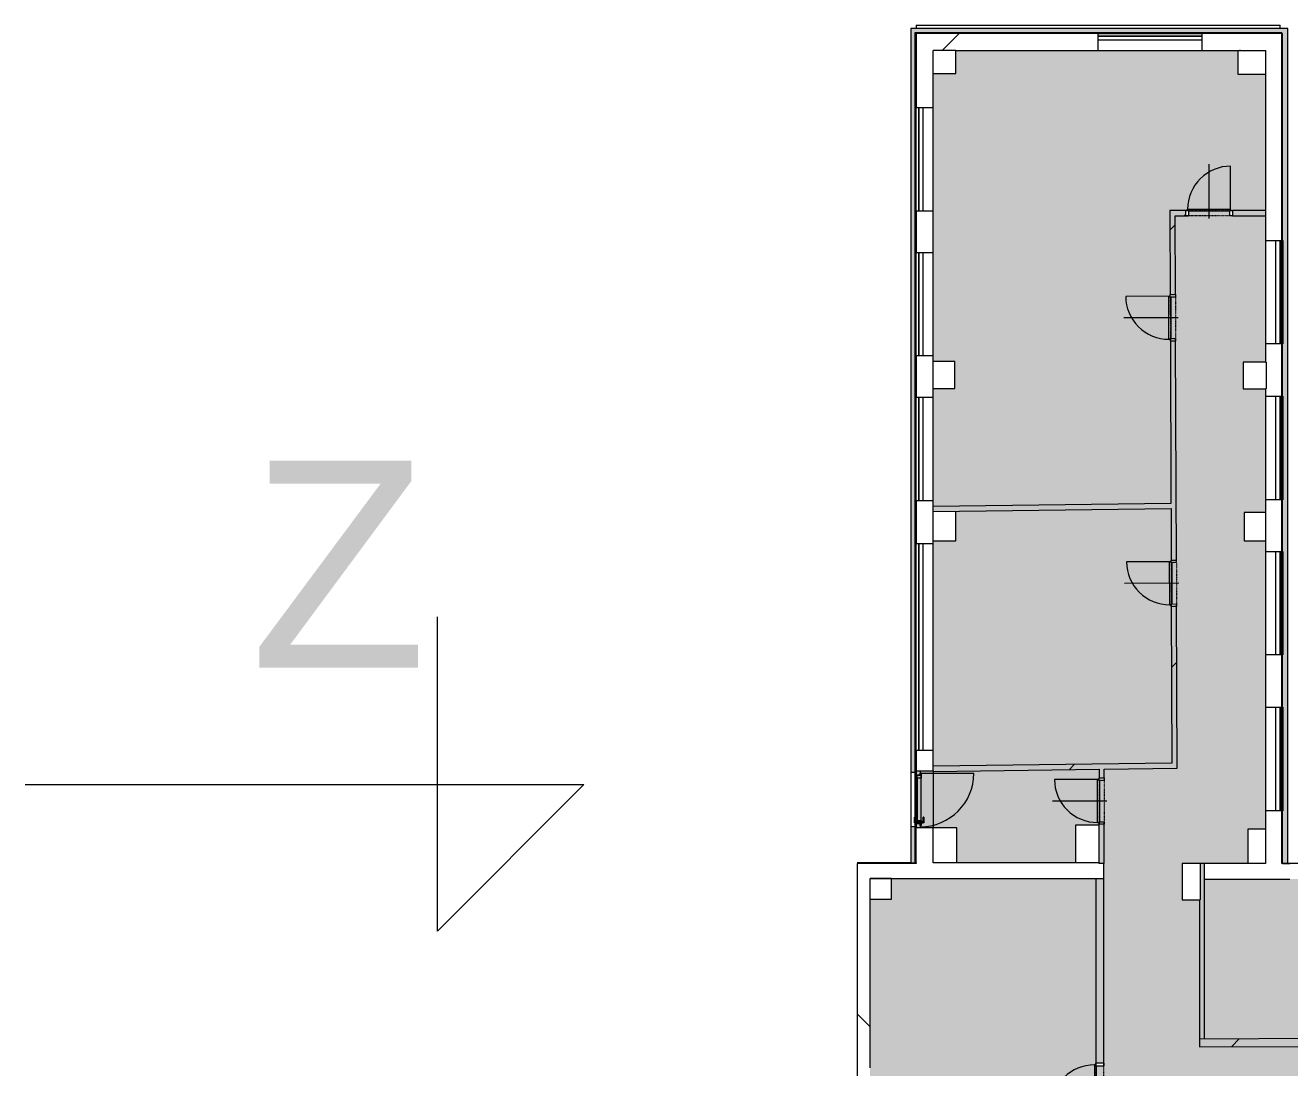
# Model space of a CAD drawing. Header units: millimetres. Extents: x -17526 to 472153, y -45352 to 20466.
# Drawn here: x -17526 to 6900, y -20089 to 58 of the extents above; entities that cross this region are included whole.
import ezdxf

# ---------------------------------------------------------------- set-up
doc = ezdxf.new("R2010")
doc.units = ezdxf.units.MM
doc.linetypes.add('Čerchovaná se dvěma tečkami', pattern=[2.59, 1, -0.53, 0, -0.53, 0, -0.53])
for name, color, linetype, lineweight in [('A-DETL-GENF', 92, 'Continuous', 9), ('A-DETL-THIN', 151, 'Continuous', 9), ('A-DOOR', 31, 'Continuous', 9), ('A-DOOR-FRAM', 31, 'Continuous', 9), ('A-FLOR', 192, 'Continuous', 9), ('A-GENM', 13, 'Continuous', 9), ('A-GLAZ', 151, 'Continuous', 9), ('A-GLAZ-SILL', 1, 'Continuous', 9), ('A-WALL', 113, 'Continuous', 9), ('A-WALL-PATT', 111, 'Continuous', 9), ('G-ANNO-TEXT', 231, 'Continuous', 9)]:
    doc.layers.add(name, color=color, linetype=linetype, lineweight=lineweight)
doc.styles.add('Arial_1', font='arial.ttf', dxfattribs={"height": 4000})
pattern_1 = [(45, (0, 0), (-4242.6, 4242.6), [])]
pattern_2 = [(45, (0, 0), (-7184, 7184), []), (45, (2874, -3e-12), (-7184, 7184), []), (45, (8621, -7e-12), (-4310.5, 10058), [4064, -2032, 67, -1965])]

# ---------------------------------------------------------------- blocks, each defined once
blk = doc.blocks.new('DVERE_1k_oblozka - DD03_01_800x1970_koupelna-1549491-Mapka _ závislý 3')
at = {"layer": 'A-DOOR'}
for p, q in [((-450, 53), (-400, 53)), ((-450, -47), (-450, 53)), ((-400, 53), (-400, -47)), ((0, 103), (0, -947)), ((400, 53), (450, 53)), ((400, -47), (400, 53)), ((450, 53), (450, -47)), ((-400, -47), (-450, -47)), ((-415, -47), (-415, -907)), ((-415, -62), (-400, -62)), ((-415, -77), (-415, -62)), ((415, -77), (-415, -77)), ((-400, -37), (400, -37)), ((305, -77), (-305, -77)), ((450, -47), (400, -47)), ((400, -62), (415, -62)), ((415, -77), (415, -47)), ((415, -62), (415, -77))]:
    blk.add_line(p, q, dxfattribs=at)
at = {"layer": 'A-DOOR', "linetype": 'Čerchovaná se dvěma tečkami'}
for p, q in [((-400, 53), (400, 53)), ((-400, -47), (400, -47))]:
    blk.add_line(p, q, dxfattribs=at)
at = {"layer": 'A-DOOR'}
blk.add_arc((-415, -77), 830, 270, 0, dxfattribs=at)
at = {"layer": 'A-DOOR-FRAM'}
for p, q in [((-450, 53), (-400, 53)), ((-400, 53), (-400, -47)), ((400, -47), (400, 53)), ((450, 53), (400, 53)), ((-400, -47), (-450, -47)), ((400, -47), (450, -47))]:
    blk.add_line(p, q, dxfattribs=at)
blk = doc.blocks.new('OKNO_4k_ - OKNO_4k_4000x1460-1966617-Mapka _ závislý 3')
at = {"layer": 'A-GLAZ'}
for p, q in [((-2000, 166), (2000, 166)), ((-2000, 115), (-2000, 166)), ((2000, 115), (-2000, 115)), ((-2000, 115), (2000, 115)), ((-2000, 35), (-2000, 115)), ((2000, 35), (-2000, 35)), ((2000, 166), (2000, 115)), ((2000, 115), (2000, 35))]:
    blk.add_line(p, q, dxfattribs=at)
blk = doc.blocks.new('OKNO_dvere vchod_1k_nadsvetlik - vstupni dvere 1100_2435-971794-Mapka _ závislý 3')
at = {"layer": 'A-GLAZ'}
for p, q in [((-995, -85), (-995, 950)), ((-1040, -85), (-960, -85)), ((-1040, -165), (-1040, -85)), ((-1040, -164), (-1035, -164)), ((-1040, -166), (-1040, -164)), ((-960, -165), (-1040, -165)), ((-1035, -166), (-1040, -166)), ((-1035, -164), (-1035, -166)), ((-995, -65), (-900, -65)), ((-995, -85), (-995, -65)), ((-995, -65), (-995, -85)), ((-900, -65), (-995, -65)), ((-960, -85), (-995, -85)), ((-960, -145), (-960, -85)), ((-960, -85), (-960, -165)), ((-900, -145), (-960, -145)), ((-960, -165), (-20, -165)), ((-900, -65), (-900, -145)), ((-80, -65), (-900, -65)), ((-900, -145), (-80, -145)), ((-147, -15), (-37, -15)), ((-37, -15), (-147, -15)), ((-147, -15), (-147, -28)), ((-147, -28), (-147, -15)), ((-147, -28), (-37, -28)), ((-37, -28), (-147, -28)), ((-147, -182), (-37, -182)), ((-37, -182), (-147, -182)), ((-147, -195), (-147, -182)), ((-147, -182), (-147, -195)), ((-147, -195), (-37, -195)), ((-37, -195), (-147, -195)), ((-80, -65), (15, -65)), ((-80, -145), (-80, -65)), ((15, -65), (-80, -65)), ((-20, -145), (-80, -145)), ((-70, -55), (-70, -155)), ((-24, -55), (-70, -55)), ((-24, -55), (-70, -55)), ((-24, -55), (-70, -55)), ((-24, -55), (-70, -55)), ((-70, -155), (-24, -155)), ((-70, -155), (-24, -155)), ((-70, -155), (-24, -155)), ((-70, -155), (-24, -155)), ((-57, -28), (-57, -182)), ((-37, -28), (-57, -28)), ((-37, -28), (-57, -28)), ((-57, -182), (-37, -182)), ((-57, -182), (-37, -182)), ((-51, -55), (-43, -55)), ((-51, -55), (-43, -55)), ((-43, -155), (-51, -155)), ((-43, -155), (-51, -155)), ((-37, -15), (-37, -28)), ((-37, -15), (-37, -28)), ((-37, -182), (-37, -28)), ((-37, -182), (-37, -195)), ((-37, -182), (-37, -195)), ((-24, -155), (-24, -55)), ((-24, -84), (-24, -55)), ((15, -85), (-20, -85)), ((-20, -85), (-20, -145)), ((-20, -85), (60, -85)), ((-20, -165), (-20, -85)), ((60, -165), (-20, -165)), ((15, -65), (15, -85)), ((15, -65), (15, -85)), ((55, -164), (60, -164)), ((55, -166), (55, -164)), ((60, -166), (55, -166)), ((60, -85), (60, -165)), ((60, -164), (60, -166))]:
    blk.add_line(p, q, dxfattribs=at)
blk.add_arc((-995, -85), 1035, 360, 90, dxfattribs=at)
at = {"layer": 'A-GLAZ-SILL'}
blk.add_line((-1040, 165), (60, 165), dxfattribs=at)
blk = doc.blocks.new('DVERE_1k_oblozka - DD03_01_800x1970_koupelna-1549493-Mapka _ závislý 3')
at = {"layer": 'A-DOOR'}
for p, q in [((-415, 72), (-415, 932)), ((0, -128), (0, 972)), ((-400, 72), (-450, 72)), ((-450, 72), (-450, -78)), ((415, 102), (-415, 102)), ((-415, 102), (-415, 87)), ((-415, 87), (-400, 87)), ((-400, -78), (-400, 72)), ((-400, 62), (400, 62)), ((305, 102), (-305, 102)), ((400, 87), (415, 87)), ((450, 72), (400, 72)), ((400, 72), (400, -78)), ((415, 87), (415, 102)), ((415, 102), (415, 72)), ((450, -78), (450, 72)), ((-450, -78), (-400, -78)), ((400, -78), (450, -78))]:
    blk.add_line(p, q, dxfattribs=at)
at = {"layer": 'A-DOOR', "linetype": 'Čerchovaná se dvěma tečkami'}
for p, q in [((-400, 72), (400, 72)), ((-400, -78), (400, -78))]:
    blk.add_line(p, q, dxfattribs=at)
at = {"layer": 'A-DOOR'}
blk.add_arc((-415, 102), 830, 360, 90, dxfattribs=at)
at = {"layer": 'A-DOOR-FRAM'}
for p, q in [((-400, 72), (-450, 72)), ((-400, -78), (-400, 72)), ((400, 72), (400, -78)), ((400, 72), (450, 72)), ((-450, -78), (-400, -78)), ((450, -78), (400, -78))]:
    blk.add_line(p, q, dxfattribs=at)
blk = doc.blocks.new('DVERE_1k_oblozka - DD03_01_800x1970_koupelna-1549492-Mapka _ závislý 3')
at = {"layer": 'A-DOOR'}
for p, q in [((-450, 53), (-400, 53)), ((-450, -47), (-450, 53)), ((-400, 53), (-400, -47)), ((0, 103), (0, -947)), ((400, 53), (450, 53)), ((400, -47), (400, 53)), ((450, 53), (450, -47)), ((-400, -47), (-450, -47)), ((-415, -47), (-415, -907)), ((-415, -62), (-400, -62)), ((-415, -77), (-415, -62)), ((415, -77), (-415, -77)), ((-400, -37), (400, -37)), ((305, -77), (-305, -77)), ((450, -47), (400, -47)), ((400, -62), (415, -62)), ((415, -77), (415, -47)), ((415, -62), (415, -77))]:
    blk.add_line(p, q, dxfattribs=at)
at = {"layer": 'A-DOOR', "linetype": 'Čerchovaná se dvěma tečkami'}
for p, q in [((-400, 53), (400, 53)), ((-400, -47), (400, -47))]:
    blk.add_line(p, q, dxfattribs=at)
at = {"layer": 'A-DOOR'}
blk.add_arc((-415, -77), 830, 270, 0, dxfattribs=at)
at = {"layer": 'A-DOOR-FRAM'}
for p, q in [((-450, 53), (-400, 53)), ((-400, 53), (-400, -47)), ((400, -47), (400, 53)), ((450, 53), (400, 53)), ((-400, -47), (-450, -47)), ((400, -47), (450, -47))]:
    blk.add_line(p, q, dxfattribs=at)
blk = doc.blocks.new('OKNO_2k_ - OKNO_2k_2000x1450-1963727-Mapka _ závislý 3')
at = {"layer": 'A-GLAZ'}
for p, q in [((-1000, 166), (1000, 166)), ((-1000, 115), (-1000, 166)), ((1000, 115), (-1000, 115)), ((-1000, 115), (1000, 115)), ((-1000, 35), (-1000, 115)), ((1000, 35), (-1000, 35)), ((1000, 166), (1000, 115)), ((1000, 115), (1000, 35))]:
    blk.add_line(p, q, dxfattribs=at)
blk = doc.blocks.new('parapet s nosem_vnitní - parapet s nosem_vnitní-568559-Mapka _ závislý 3')
at = {"layer": 'A-GENM'}
for p, q in [((-1000, -190), (-1000, 0)), ((1000, 0), (1000, -190)), ((-1000, -190), (-1000, -200)), ((-1000, -200), (1000, -200)), ((-1000, -200), (1000, -200)), ((1000, -200), (1000, -190))]:
    blk.add_line(p, q, dxfattribs=at)
blk = doc.blocks.new('parapet s nosem_vnitní - parapet s nosem_vnitní-1280328-Mapka _ závislý 3')
at = {"layer": 'A-GENM'}
for p, q in [((-2000, -190), (-2000, 0)), ((2000, 0), (2000, -190)), ((-2000, -190), (-2000, -200)), ((-2000, -200), (2000, -200)), ((-2000, -200), (2000, -200)), ((2000, -200), (2000, -190))]:
    blk.add_line(p, q, dxfattribs=at)
blk = doc.blocks.new('OKNO_2k_ - OKNO_2k_2000x1440-1963729-Mapka _ závislý 3')
at = {"layer": 'A-GLAZ'}
for p, q in [((-1000, -35), (1000, -35)), ((-1000, -115), (-1000, -35)), ((-1000, -115), (1000, -115)), ((-1000, -166), (-1000, -115)), ((1000, -115), (-1000, -115)), ((1000, -166), (-1000, -166)), ((1000, -35), (1000, -115)), ((1000, -115), (1000, -166))]:
    blk.add_line(p, q, dxfattribs=at)
blk = doc.blocks.new('parapet s nosem_vnitní - parapet s nosem_vnitní-1280325-Mapka _ závislý 3')
at = {"layer": 'A-GENM'}
for p, q in [((1000, 200), (-1000, 200)), ((-1000, 200), (-1000, 190)), ((1000, 200), (-1000, 200)), ((-1000, 0), (-1000, 190)), ((1000, 190), (1000, 200)), ((1000, 190), (1000, 0))]:
    blk.add_line(p, q, dxfattribs=at)
blk = doc.blocks.new('OKNO_2k_ - OKNO_2k_2000x1450-1963754-Mapka _ závislý 3')
at = {"layer": 'A-GLAZ'}
for p, q in [((-1000, -35), (1000, -35)), ((-1000, -115), (-1000, -35)), ((-1000, -115), (1000, -115)), ((-1000, -166), (-1000, -115)), ((1000, -115), (-1000, -115)), ((1000, -166), (-1000, -166)), ((1000, -35), (1000, -115)), ((1000, -115), (1000, -166))]:
    blk.add_line(p, q, dxfattribs=at)
blk = doc.blocks.new('OKNO_2k_ - OKNO_2k_2000 x 1500-1963725-Mapka _ závislý 3')
at = {"layer": 'A-GLAZ'}
for p, q in [((-1000, -35), (1000, -35)), ((-1000, -115), (-1000, -35)), ((-1000, -115), (1000, -115)), ((-1000, -166), (-1000, -115)), ((1000, -115), (-1000, -115)), ((1000, -166), (-1000, -166)), ((1000, -35), (1000, -115)), ((1000, -115), (1000, -166))]:
    blk.add_line(p, q, dxfattribs=at)

msp = doc.modelspace()

# ---------------------------------------------------------------- hatches: boundary and pattern name
at = {"layer": 'A-DETL-GENF'}
h = msp.add_hatch(color=1, dxfattribs=at)
h.paths.add_polyline_path([(-1285, -28962), (-1285, -27934), (-1455, -27934), (-1455, -28962)])
h.paths.add_polyline_path([(7106, -28962), (11070, -28962), (11070, -27934), (4810, -27934), (4810, -27116), (4950, -27116), (4950, -26158), (-1205, -26158), (-1205, -27300), (-750, -27300), (-750, -27934), (-1035, -27934), (-1035, -28962), (2998, -28962)])
h.paths.add_polyline_path([(11370, -28962), (16759, -28962), (16759, -27934), (11370, -27934), (11370, -28339)])
h.paths.add_polyline_path([(45042, -17206), (45042, -17201), (44742, -17206)])
h.paths.add_polyline_path([(42034, -17206), (41225, -17206), (41225, -17626), (40825, -17626), (40825, -17206), (39080, -17206), (39080, -16586), (39480, -16586), (39480, -16956), (42112, -16956), (42112, -16556), (42512, -16556), (42494, -16984), (42354, -17201), (42034, -17201)])
h.paths.add_polyline_path([(42354, -17206), (42354, -17521), (42034, -17521), (42034, -17206), (42112, -17206)])
h.paths.add_polyline_path([(23536, -28813), (28849, -28813), (28849, -28418), (29249, -28418), (29249, -28813), (34843, -28813), (34843, -28515), (34943, -28515), (34943, -27157), (41264, -27157), (41264, -22766), (40849, -22766), (40849, -22732), (40759, -22732), (40759, -22382), (41264, -22366), (41264, -19232), (41514, -19255), (41514, -19830), (43604, -19830), (43604, -19580), (43654, -19580), (43654, -19830), (44454, -19830), (44454, -19580), (44504, -19580), (44504, -19830), (48737, -19830), (48737, -17206), (47790, -17206), (47790, -17501), (47490, -17501), (47490, -17206), (45042, -17206), (45042, -17501), (44742, -17501), (44742, -17206), (42357, -17201), (42512, -16956), (48087, -16956), (48087, -16584), (48487, -16584), (48487, -10920), (48087, -10920), (48087, -10523), (42500, -10564), (42500, -10951), (42083, -10952), (42080, -10564), (41929, -10561), (41928, -10385), (40828, -10392), (40828, -10572), (38759, -10577), (38758, -10406), (38708, -10392), (38708, -10372), (37058, -10372), (37058, -10418), (37008, -10418), (37009, -10598), (33487, -10622), (33487, -11022), (33087, -11022), (33087, -16631), (33507, -16631), (33507, -17172), (33087, -17172), (33087, -17585), (29279, -17585), (29279, -17935), (28779, -17935), (28779, -17585), (23610, -17585), (23610, -18005), (23210, -18005), (23210, -16843), (22810, -16830), (22810, -16443), (23210, -16443), (23210, -12506), (23536, -12487), (23560, -12481), (23560, -17335), (23625, -17335), (23625, -4241), (23560, -4241), (23560, -11626), (23460, -11606), (23210, -11606), (23210, -10846), (22875, -10846), (22875, -10446), (23210, -10446), (23210, -4686), (22875, -4686), (22875, -4286), (23210, -4286), (23210, -4241), (16803, -4241), (16803, -4286), (17128, -4286), (17128, -4686), (16803, -4686), (16803, -10446), (17128, -10446), (17128, -10846), (16803, -10846), (16803, -16143), (17227, -16143), (17227, -16843), (16827, -16843), (16827, -16443), (11232, -16443), (11213, -16843), (10832, -16843), (10832, -16443), (5257, -16443), (5257, -16143), (6093, -16140), (6093, -15478), (6433, -15478), (6433, -9908), (6023, -9908), (6023, -9358), (6433, -9358), (6433, -6966), (6003, -6966), (6003, -6451), (6433, -6451), (6433, -887), (5900, -887), (5900, -432), (448, -432), (448, -872), (13, -891), (13, -6443), (433, -6443), (433, -6963), (13, -6963), (13, -9340), (448, -9340), (448, -9908), (13, -9908), (13, -14352), (-342, -14358), (-342, -15447), (-318, -15452), (-317, -15452), (468, -15452), (468, -16130), (2761, -16130), (2761, -15402), (3216, -15402), (3216, -16140), (3306, -16143), (3306, -16430), (-790, -16430), (-790, -16830), (-1205, -16830), (-1205, -21265), (-790, -21265), (-790, -21665), (-1205, -21665), (-1186, -25858), (5250, -25858), (5250, -27684), (10850, -27684), (10850, -27207), (11250, -27207), (11250, -27684), (16846, -27684), (16846, -27207), (17246, -27207), (17246, -24339), (17496, -24339), (17496, -25069), (18036, -25069), (18036, -25319), (18936, -25319), (18936, -25069), (21126, -25069), (21126, -25319), (22011, -25319), (22026, -25069), (22602, -25069), (22602, -22483), (22952, -22483), (22952, -22393), (23352, -22393), (23352, -22813), (22952, -22813), (22952, -28413), (23297, -28413), (23297, -28813)])
h.paths.add_polyline_path([(31843, -24343), (31743, -24343), (31751, -24293), (31843, -24293)])
h.paths.add_polyline_path([(11250, -24274), (11150, -24274), (11150, -24224), (11250, -24224)])
h.paths.add_polyline_path([(31843, -23493), (31743, -23493), (31751, -23443), (31843, -23443)])
h.paths.add_polyline_path([(11150, -23424), (11150, -23374), (11250, -23374), (11250, -23424)])
h.paths.add_polyline_path([(23496, -22813), (23496, -22713), (23546, -22713), (23536, -22813)])
h.paths.add_polyline_path([(32763, -22813), (32763, -22713), (32813, -22713), (32813, -22813)])
h.paths.add_polyline_path([(31963, -22813), (31913, -22813), (31913, -22713), (31963, -22713)])
h.paths.add_polyline_path([(29543, -22813), (29543, -22713), (29593, -22713), (29593, -22813)])
h.paths.add_polyline_path([(27166, -22813), (27116, -22813), (27116, -22713), (27166, -22713)])
h.paths.add_polyline_path([(30393, -22813), (30393, -22713), (30443, -22713), (30443, -22813)])
h.paths.add_polyline_path([(24346, -22813), (24346, -22713), (24396, -22713), (24396, -22813)])
h.paths.add_polyline_path([(27966, -22813), (27966, -22713), (28016, -22713), (28016, -22813)])
h.paths.add_polyline_path([(17309, -22803), (16909, -22803), (16909, -22383), (17309, -22383)])
h.paths.add_polyline_path([(35188, -22732), (34688, -22732), (34688, -22382), (35188, -22382), (35188, -22532)])
h.paths.add_polyline_path([(34016, -22720), (33791, -22713), (33791, -22545), (34016, -22545)])
h.paths.add_polyline_path([(28779, -22713), (28779, -22363), (29279, -22363), (29279, -22713)])
h.paths.add_polyline_path([(35423, -22532), (35423, -22382), (35473, -22382), (35473, -22532)])
h.paths.add_polyline_path([(36323, -22532), (36273, -22532), (36273, -22382), (36323, -22382)])
h.paths.add_polyline_path([(1899, -22425), (1899, -22375), (1999, -22375), (1999, -22425)])
h.paths.add_polyline_path([(4950, -21665), (4810, -21665), (4810, -21265), (5250, -21265), (5250, -21665), (5150, -21665)])
h.paths.add_polyline_path([(10601, -21600), (10551, -21600), (10551, -21500), (10601, -21500), (10601, -21562)])
h.paths.add_polyline_path([(9751, -21600), (9701, -21600), (9701, -21500), (9751, -21500), (9751, -21562)])
h.paths.add_polyline_path([(6621, -21600), (6621, -21500), (6671, -21500), (6671, -21600)])
h.paths.add_polyline_path([(7521, -21600), (7471, -21600), (7471, -21500), (7521, -21500), (7521, -21562)])
h.paths.add_polyline_path([(1999, -21575), (1899, -21575), (1899, -21525), (1999, -21526)])
h.paths.add_polyline_path([(11150, -21562), (10868, -21562), (10868, -21212), (11368, -21212), (11363, -21562), (11250, -21562)])
h.paths.add_polyline_path([(3650, -21415), (3600, -21415), (3600, -21265), (3650, -21265)])
h.paths.add_polyline_path([(4500, -21415), (4450, -21415), (4450, -21265), (4500, -21265)])
h.paths.add_polyline_path([(22872, -21323), (22872, -21223), (22922, -21223), (22922, -21323)])
h.paths.add_polyline_path([(22222, -21323), (22222, -21223), (22272, -21223), (22272, -21323)])
h.paths.add_polyline_path([(3156, -20900), (3156, -20850), (3306, -20850), (3306, -20900)])
h.paths.add_polyline_path([(32005, -20879), (31955, -20879), (31955, -20729), (32005, -20729)])
h.paths.add_polyline_path([(31005, -20876), (31005, -20725), (31055, -20725), (31055, -20876), (31005, -20875)])
h.paths.add_polyline_path([(28114, -20864), (28064, -20864), (28064, -20714), (28114, -20714), (28114, -20864)])
h.paths.add_polyline_path([(27164, -20860), (27114, -20860), (27114, -20710), (27164, -20710), (27164, -20860)])
h.paths.add_polyline_path([(25946, -20705), (25646, -20704), (25646, -19936), (25946, -19936), (25946, -20036)])
h.paths.add_polyline_path([(24783, -20237), (24733, -20236), (24737, -20136), (24787, -20137), (24783, -20236)])
h.paths.add_polyline_path([(23934, -20208), (23884, -20206), (23887, -20106), (23937, -20108), (23934, -20206)])
h.paths.add_polyline_path([(3156, -20050), (3156, -20000), (3306, -20000), (3306, -20050)])
h.paths.add_polyline_path([(7770, -19675), (7769, -19525), (7819, -19525), (7820, -19675)])
h.paths.add_polyline_path([(8620, -19672), (8619, -19522), (8669, -19522), (8670, -19672)])
h.paths.add_polyline_path([(11986, -19659), (11986, -19509), (12035, -19509), (12035, -19659)])
h.paths.add_polyline_path([(12836, -19656), (12836, -19506), (12885, -19506), (12885, -19656)])
h.paths.add_polyline_path([(13535, -19543), (13535, -19143), (13835, -19143), (13835, -19543)])
h.paths.add_polyline_path([(20731, -19336), (20731, -19286), (20831, -19286), (20831, -19336)])
h.paths.add_polyline_path([(40954, -19232), (40904, -19232), (40904, -19132), (40954, -19132)])
h.paths.add_polyline_path([(40054, -19232), (40054, -19132), (40104, -19132), (40104, -19232)])
h.paths.add_polyline_path([(15335, -19013), (15285, -19013), (15285, -18913), (15335, -18913)])
h.paths.add_polyline_path([(17007, -19013), (17007, -18913), (17057, -18913), (17057, -19013)])
h.paths.add_polyline_path([(17907, -19013), (17857, -19013), (17857, -18913), (17907, -18913)])
h.paths.add_polyline_path([(16085, -19013), (16035, -19013), (16035, -18913), (16085, -18913)])
h.paths.add_polyline_path([(22426, -18846), (22376, -18846), (22376, -18746), (22426, -18746)])
h.paths.add_polyline_path([(23026, -18846), (23026, -18746), (23076, -18746), (23076, -18846)])
h.paths.add_polyline_path([(20831, -18686), (20731, -18686), (20731, -18636), (20831, -18636)])
h.paths.add_polyline_path([(21500, -18186), (21200, -18186), (21200, -16780), (21500, -16780), (21500, -18120)])
h.paths.add_polyline_path([(35054, -17972), (34805, -17972), (34805, -17272), (35215, -17272), (35215, -17972)])
h.paths.add_polyline_path([(33915, -17272), (33865, -17272), (33865, -17172), (33915, -17172)])
h.paths.add_polyline_path([(34715, -17272), (34715, -17172), (34765, -17172), (34765, -17272)])
h.paths.add_polyline_path([(47490, -17206), (47796, -17201), (47790, -17201), (47490, -17201)])
h.paths.add_polyline_path([(5172, -16843), (4822, -16843), (4822, -16143), (5172, -16143), (5172, -16443)])
h.paths.add_polyline_path([(-317, -16140), (-318, -16130), (-318, -16140)])
h.paths.add_polyline_path([(21857, -15762), (21857, -15712), (21957, -15712), (21957, -15762)])
h.paths.add_polyline_path([(19629, -15762), (19529, -15762), (19529, -15712), (19629, -15712)])
h.paths.add_polyline_path([(3216, -15385), (3216, -15385), (3216, -15335), (3316, -15335), (3316, -15385)])
h.paths.add_polyline_path([(19629, -15112), (19529, -15112), (19529, -15062), (19629, -15062)])
h.paths.add_polyline_path([(21957, -15112), (21857, -15112), (21857, -15062), (21957, -15062)])
h.paths.add_polyline_path([(19629, -14852), (19529, -14852), (19529, -14802), (19629, -14802)])
h.paths.add_polyline_path([(21957, -14750), (21857, -14750), (21857, -14700), (21957, -14713)])
h.paths.add_polyline_path([(3316, -14535), (3216, -14535), (3216, -14485), (3316, -14485)])
h.paths.add_polyline_path([(19629, -14202), (19529, -14202), (19529, -14152), (19629, -14152)])
h.paths.add_polyline_path([(21957, -14100), (21857, -14100), (21857, -14050), (21957, -14050)])
h.paths.add_polyline_path([(39080, -13752), (38930, -13752), (38930, -13702), (39080, -13702)])
h.paths.add_polyline_path([(38930, -12902), (38930, -12852), (39080, -12852), (39080, -12902)])
h.paths.add_polyline_path([(39200, -12690), (39200, -12590), (39249, -12589), (39249, -12689)])
h.paths.add_polyline_path([(39850, -12687), (39849, -12587), (39899, -12587), (39900, -12686)])
h.paths.add_polyline_path([(42414, -12047), (42413, -11997), (42513, -11997), (42500, -12046)])
h.paths.add_polyline_path([(20827, -11479), (20827, -11379), (20877, -11379), (20877, -11479)])
h.paths.add_polyline_path([(20027, -11479), (19977, -11479), (19977, -11379), (20027, -11379)])
h.paths.add_polyline_path([(42406, -11197), (42413, -11147), (42506, -11147), (42500, -11196), (42413, -11197)])
h.paths.add_polyline_path([(4613, -11177), (4613, -11127), (4713, -11127), (4713, -11177)])
h.paths.add_polyline_path([(39080, -10977), (39080, -10577), (39480, -10584), (39480, -10977)])
h.paths.add_polyline_path([(4613, -10327), (4610, -10327), (4613, -10277), (4710, -10277), (4710, -10327)])
h.paths.add_polyline_path([(4596, -6045), (4596, -5995), (4696, -5995), (4696, -6045)])
h.paths.add_polyline_path([(4593, -5195), (4593, -5145), (4693, -5145), (4693, -5195)])
h.paths.add_polyline_path([(4943, -3625), (4893, -3625), (4893, -3525), (4943, -3525)])
h.paths.add_polyline_path([(5793, -3625), (5743, -3625), (5743, -3525), (5793, -3525)])
at = {"layer": 'A-WALL-PATT'}
for points in [[(6863, -102), (6863, -2), (-417, -2), (-417, -102), (6763, -102)], [(6763, -16143), (6863, -16143), (6863, -102), (6763, -102), (6763, -15849)]]:
    msp.add_hatch(color=41, dxfattribs=at).paths.add_polyline_path(points)
h = msp.add_hatch(color=41, dxfattribs=at)
h.paths.add_polyline_path([(-367, -16130), (-317, -16130), (-318, -15452), (-417, -15452), (-417, -16130)])
h.paths.add_polyline_path([(-417, -14377), (-317, -14352), (-318, -102), (-417, -102), (-417, -14352)])
h = msp.add_hatch(dxfattribs=at)
h.set_pattern_fill('FP_1', color=256, angle=45, style=0, pattern_type=2)
h.set_pattern_definition([(315, (-317, -10989.6), (5747.4, 5747.4), []), (270, (2375, -20147.5), (5747.4, -5747.4), [1016, -10478.7]), (315, (2375, -21163.5), (5747.4, 5747.4), [1016, -7112]), (9e-14, (3093.4, -21882), (5747.4, 5747.4), [1016, -10478.7]), (45, (4109, -21882), (-5747.4, 5747.4), [1016, -7112]), (270, (4828, -20147.5), (5747.4, -5747.4), [1016, -10478.7]), (315, (4109, -19429), (5747.4, 5747.4), [1016, -7112]), (9e-14, (3093.4, -19429), (5747.4, 5747.4), [1016, -10478.7]), (45, (2375, -20147.5), (-5747.4, 5747.4), [1016, -7112]), (315, (5757, -22811), (5747.4, 5747.4), [2032, -6096])])
h.paths.add_polyline_path([(-317, -16130), (13, -16130), (13, -15452), (-317, -15452)])
h.paths.add_polyline_path([(-317, -14352), (13, -14352), (13, -102), (-317, -102), (-317, -1532), (11, -1532), (3, -3532), (-317, -3532), (-317, -4332), (11, -4332), (3, -6332), (-317, -6332), (-317, -7132), (11, -7132), (3, -9132), (-317, -9132), (-317, -9957), (12, -9957), (3, -13957), (-317, -13957), (-317, -14261)])
h = msp.add_hatch(dxfattribs=at)
h.set_pattern_fill('FP_2', color=256, angle=-315, style=0, pattern_type=2)
h.set_pattern_definition([(225, (514, -102), (5747, -5747), []), (180, (-8644, -2794), (-5747.4, -5747.4), [1016, -10478.7]), (225, (-9660, -2794), (5747.4, -5747.4), [1016, -7112]), (270, (-10378, -3512.4), (5747.4, -5747.4), [1016, -10478.7]), (315, (-10378, -4528), (5747.4, 5747.4), [1016, -7112]), (180, (-8644, -5247), (-5747.4, -5747.4), [1016, -10478.7]), (225, (-7925, -4528), (5747.4, -5747.4), [1016, -7112]), (270, (-7925.4, -3512.4), (5747.4, -5747.4), [1016, -10478.7]), (315, (-8644, -2794), (5747.4, 5747.4), [1016, -7112]), (225, (-11307, -6176), (5747.4, -5747.4), [2032, -6096])])
h.paths.add_polyline_path([(6763, -432), (6763, -102), (5200, -102), (5200, -430), (3200, -422), (3200, -102), (13, -102), (13, -432), (6433, -432)])
h = msp.add_hatch(dxfattribs=at)
h.set_pattern_fill('FP_9', color=256, angle=45, style=0, pattern_type=2)
h.set_pattern_definition(pattern_2)
h.paths.add_polyline_path([(13, -432), (13, -872), (448, -872), (448, -432)])
h = msp.add_hatch(dxfattribs=at)
h.set_pattern_fill('FP_9', color=256, angle=45, style=0, pattern_type=2)
h.set_pattern_definition(pattern_2)
h.paths.add_polyline_path([(5900, -432), (5900, -887), (6433, -887), (6433, -432)])
h = msp.add_hatch(dxfattribs=at)
h.set_pattern_fill('FP_3', color=256, angle=45, style=0, pattern_type=2)
h.set_pattern_definition([(135, (6763, -5414), (-5747.4, -5747.4), []), (90, (4070.7, 3744), (-5747.4, 5747.4), [1016, -10478.7]), (135, (4071, 4760), (-5747.4, -5747.4), [1016, -7112]), (180, (3352, 5478.5), (-5747.4, -5747.4), [1016, -10478.7]), (225, (2336, 5478.5), (5747.4, -5747.4), [1016, -7112]), (90, (1618, 3744), (-5747.4, 5747.4), [1016, -10478.7]), (135, (2336, 3026), (-5747.4, -5747.4), [1016, -7112]), (180, (3352, 3025.7), (-5747.4, -5747.4), [1016, -10478.7]), (225, (4071, 3744), (5747.4, -5747.4), [1016, -7112]), (135, (689, 6407), (-5747.4, -5747.4), [2032, -6096])])
h.paths.add_polyline_path([(6433, -16143), (6763, -16143), (6763, -15122), (6434, -15122), (6443, -13122), (6763, -13122), (6763, -12112), (6434, -12112), (6444, -10112), (6763, -10112), (6763, -9112), (6434, -9112), (6448, -7112), (6763, -7112), (6763, -6102), (6434, -6102), (6443, -4102), (6763, -4102), (6763, -432), (6433, -432), (6433, -15849)])
h = msp.add_hatch(dxfattribs=at)
h.set_pattern_fill('FP_4', color=256, style=0, pattern_type=2)
h.set_pattern_definition(pattern_1)
h.paths.add_polyline_path([(4588, -3625), (4893, -3625), (4893, -3525), (4587, -3525)])
h.paths.add_polyline_path([(5793, -3625), (6433, -3625), (6433, -3525), (5793, -3525)])
h = msp.add_hatch(dxfattribs=at)
h.set_pattern_fill('FP_4', color=256, style=0, pattern_type=2)
h.set_pattern_definition(pattern_1)
h.paths.add_polyline_path([(4623, -14201), (4723, -14199), (4713, -11177), (4613, -11177), (4617, -12442)])
h.paths.add_polyline_path([(4610, -10277), (4710, -10277), (4696, -6045), (4596, -6045), (4609, -10171)])
h.paths.add_polyline_path([(4593, -5145), (4693, -5145), (4688, -3625), (4588, -3625)])
h = msp.add_hatch(dxfattribs=at)
h.set_pattern_fill('FP_43', color=256, angle=45, style=0, pattern_type=2)
h.set_pattern_definition(pattern_2)
h.paths.add_polyline_path([(13, -6963), (433, -6963), (433, -6443), (13, -6443)])
h = msp.add_hatch(dxfattribs=at)
h.set_pattern_fill('FP_9', color=256, angle=45, style=0, pattern_type=2)
h.set_pattern_definition(pattern_2)
h.paths.add_polyline_path([(6003, -6966), (6443, -6966), (6433, -6451), (6003, -6451)])
h = msp.add_hatch(dxfattribs=at)
h.set_pattern_fill('FP_43', color=256, angle=45, style=0, pattern_type=2)
h.set_pattern_definition(pattern_2)
h.paths.add_polyline_path([(13, -9908), (448, -9908), (448, -9335), (13, -9340)])
h = msp.add_hatch(dxfattribs=at)
h.set_pattern_fill('FP_9', color=256, angle=45, style=0, pattern_type=2)
h.set_pattern_definition(pattern_2)
h.paths.add_polyline_path([(6023, -9908), (6433, -9908), (6433, -9358), (6023, -9358)])
h = msp.add_hatch(dxfattribs=at)
h.set_pattern_fill('FP_4', color=256, style=0, pattern_type=2)
h.set_pattern_definition(pattern_1)
h.paths.add_polyline_path([(13, -14361), (4723, -14299), (4723, -14199), (13, -14261), (13, -14352)])
h = msp.add_hatch(dxfattribs=at)
h.set_pattern_fill('FP_9', color=256, angle=45, style=0, pattern_type=2)
h.set_pattern_definition(pattern_2)
h.paths.add_polyline_path([(13, -15452), (13, -16130), (468, -16130), (468, -15452)])
h = msp.add_hatch(dxfattribs=at)
h.set_pattern_fill('FP_9', color=256, angle=45, style=0, pattern_type=2)
h.set_pattern_definition(pattern_2)
h.paths.add_polyline_path([(2761, -16130), (3216, -16130), (3216, -15402), (2761, -15402)])
h = msp.add_hatch(dxfattribs=at)
h.set_pattern_fill('FP_9', color=256, angle=45, style=0, pattern_type=2)
h.set_pattern_definition(pattern_2)
h.paths.add_polyline_path([(6433, -16143), (6433, -15478), (6093, -15478), (6093, -16143)])
h = msp.add_hatch(dxfattribs=at)
h.set_pattern_fill('FP_5', color=256, angle=45, style=0, pattern_type=2)
h.set_pattern_definition([(45, (3799, -16430), (-5747, 5747), []), (5e-14, (12957, -13738), (5747.4, 5747.4), [1016, -10478.7]), (45, (13973, -13738), (-5747.4, 5747.4), [1016, -7112]), (90, (14691, -13019.4), (-5747.4, 5747.4), [1016, -10478.7]), (135, (14691, -12003.4), (-5747.4, -5747.4), [1016, -7112]), (5e-14, (12957, -11285), (5747.4, 5747.4), [1016, -10478.7]), (45, (12238.4, -12003.4), (-5747.4, 5747.4), [1016, -7112]), (90, (12238.4, -13019.4), (-5747.4, 5747.4), [1016, -10478.7]), (135, (12957, -13738), (-5747.4, -5747.4), [1016, -7112]), (45, (15620, -10356), (-5747.4, 5747.4), [2032, -6096])])
h.paths.add_polyline_path([(-1109, -16430), (3306, -16430), (3306, -16140), (-1455, -16140), (-1455, -16430), (-1205, -16430)])
h = msp.add_hatch(dxfattribs=at)
h.set_pattern_fill('FP_63', color=256, angle=45, style=0, pattern_type=2)
h.set_pattern_definition([(315, (4822, -19367), (5747, 5747), []), (270, (7514, -28525), (5747.4, -5747.4), [1016, -10478.7]), (315, (7514, -29541), (5747.4, 5747.4), [1016, -7112]), (360, (8232.7, -30259.3), (5747.4, 5747.4), [1016, -10478.7]), (45, (9249, -30259), (-5747.4, 5747.4), [1016, -7112]), (270, (9967, -28525), (5747.4, -5747.4), [1016, -10478.7]), (315, (9249, -27806.5), (5747.4, 5747.4), [1016, -7112]), (360, (8232.7, -27806.5), (5747.4, 5747.4), [1016, -10478.7]), (45, (7514, -28525), (-5747.4, 5747.4), [1016, -7112]), (315, (10896, -31188), (5747.4, 5747.4), [2032, -6096])])
h.paths.add_polyline_path([(5157, -16843), (5172, -16843), (5157, -16143), (4822, -16143), (4822, -16843), (5052, -16843)])
h = msp.add_hatch(dxfattribs=at)
h.set_pattern_fill('FP_14', color=256, angle=-315, style=0, pattern_type=2)
h.set_pattern_definition([(225, (8368.6, -16143), (5747, -5747), []), (180, (-789.3, -18835.4), (-5747.4, -5747.4), [1016, -10478.7]), (225, (-1805, -18835.4), (5747.4, -5747.4), [1016, -7112]), (270, (-2524, -19554), (5747.4, -5747.4), [1016, -10478.7]), (315, (-2524, -20570), (5747.4, 5747.4), [1016, -7112]), (180, (-789.3, -21288), (-5747.4, -5747.4), [1016, -10478.7]), (225, (-71, -20570), (5747.4, -5747.4), [1016, -7112]), (270, (-71, -19554), (5747.4, -5747.4), [1016, -10478.7]), (315, (-789, -18835.4), (5747.4, 5747.4), [1016, -7112]), (225, (-3453, -22217), (5747.4, -5747.4), [2032, -6096])])
h.paths.add_polyline_path([(16827, -16443), (17227, -16443), (17227, -16143), (15585, -16143), (15585, -16443), (16803, -16443)])
h.paths.add_polyline_path([(5257, -16443), (6900, -16443), (6900, -16143), (5257, -16143)])
h.paths.add_polyline_path([(9300, -16443), (9524, -16443), (9524, -16143), (9300, -16143), (9300, -16435)])
h.paths.add_polyline_path([(10774, -16443), (11385, -16434), (11385, -16143), (10774, -16143), (10774, -16439)])
h.paths.add_polyline_path([(13835, -16443), (13985, -16426), (13985, -16143), (13835, -16143), (13835, -16294)])
h = msp.add_hatch(dxfattribs=at)
h.set_pattern_fill('FP_6', color=256, angle=45, style=0, pattern_type=2)
h.set_pattern_definition([(135, (-1205.4, -19308), (-5747, -5747), []), (90, (-3897.6, -10150), (-5747.4, 5747.4), [1016, -10478.7]), (135, (-3897.6, -9134), (-5747.4, -5747.4), [1016, -7112]), (180, (-4616, -8416), (-5747.4, -5747.4), [1016, -10478.7]), (225, (-5632, -8416), (5747.4, -5747.4), [1016, -7112]), (90, (-6350.4, -10150), (-5747.4, 5747.4), [1016, -10478.7]), (135, (-5632, -10869), (-5747.4, -5747.4), [1016, -7112]), (180, (-4616, -10868.7), (-5747.4, -5747.4), [1016, -10478.7]), (225, (-3897.6, -10150), (5747.4, -5747.4), [1016, -7112]), (135, (-7279, -7487), (-5747.4, -5747.4), [2032, -6096])])
h.paths.add_polyline_path([(-1455, -27934), (-1205, -27934), (-1205, -22789), (-1455, -22789), (-1455, -27300)])
h.paths.add_polyline_path([(-1455, -21889), (-1205, -21889), (-1220, -20989), (-1455, -20989), (-1455, -21665)])
h.paths.add_polyline_path([(-1405, -20089), (-1205, -20089), (-1205, -16430), (-1455, -16430), (-1455, -20089)])
h = msp.add_hatch(dxfattribs=at)
h.set_pattern_fill('FP_9', color=256, angle=45, style=0, pattern_type=2)
h.set_pattern_definition(pattern_2)
h.paths.add_polyline_path([(-790, -16830), (-790, -16430), (-1205, -16430), (-1205, -16830), (-1109, -16830)])
h = msp.add_hatch(dxfattribs=at)
h.set_pattern_fill('FP_4', color=256, style=0, pattern_type=2)
h.set_pattern_definition(pattern_1)
h.paths.add_polyline_path([(5157, -19685), (7770, -19675), (7769, -19525), (5157, -19535)])
h.paths.add_polyline_path([(8670, -19672), (11986, -19659), (11985, -19509), (8669, -19522)])
h.paths.add_polyline_path([(12886, -19656), (13835, -19652), (13835, -19543), (13535, -19543), (13535, -19503), (12885, -19506)])

# ---------------------------------------------------------------- linework, layer by layer
at = {"layer": 'A-DETL-THIN'}
for p, q in [((6745, -87), (-342, -87)), ((-342, -87), (-342, -16142)), ((6745, -16140), (6745, -87)), ((-9563, -17447), (-9563, -11372)), ((-17526, -14618), (-6735, -14618)), ((-6735, -14618), (-9563, -17447)), ((-342, -16142), (-1455, -16142)), ((-1455, -16142), (-1455, -28962)), ((16458, -16140), (6745, -16140))]:
    msp.add_line(p, q, dxfattribs=at)
at = {"layer": 'A-FLOR'}
msp.add_line((-417, -16130), (-1455, -16130), dxfattribs=at)
at = {"layer": 'A-WALL'}
for p, q in [((-317, 58), (6714, 58)), ((-317, 58), (-317, -2)), ((6714, -4), (6714, 58)), ((-317, -102), (-317, -1532)), ((3200, -102), (-317, -102)), ((6763, -102), (5200, -102)), ((6763, -4102), (6763, -102)), ((13, -14361), (13, -432)), ((448, -432), (13, -432)), ((448, -432), (6433, -432)), ((448, -872), (448, -432)), ((5900, -432), (5900, -887)), ((6433, -432), (6433, -6451)), ((13, -872), (448, -872)), ((5900, -887), (6433, -887)), ((-317, -3532), (-317, -4332)), ((4893, -3525), (4587, -3525)), ((4587, -3525), (4593, -5145)), ((4688, -3625), (4893, -3625)), ((4693, -5145), (4688, -3625)), ((6433, -3525), (5793, -3525)), ((5793, -3625), (6433, -3625)), ((4596, -6045), (4606, -9184)), ((4710, -10277), (4696, -6045)), ((6763, -7112), (6763, -6102)), ((-317, -6332), (-317, -7132)), ((433, -6443), (13, -6443)), ((433, -6963), (433, -6443)), ((6003, -6451), (6003, -6966)), ((6443, -6451), (6003, -6451)), ((6443, -6451), (6443, -6966)), ((13, -6963), (433, -6963)), ((6003, -6966), (6443, -6966)), ((6433, -6966), (6433, -16143)), ((-317, -9132), (-317, -9957)), ((4606, -9184), (13, -9240)), ((6763, -10112), (6763, -9112)), ((13, -9340), (4607, -9284)), ((448, -9908), (448, -9335)), ((4607, -9284), (4610, -10277)), ((6023, -9358), (6023, -9908)), ((6433, -9358), (6023, -9358)), ((13, -9908), (448, -9908)), ((6023, -9908), (6433, -9908)), ((4613, -11177), (4623, -14201)), ((4723, -14299), (4713, -11177)), ((6763, -13122), (6763, -12112)), ((-317, -13957), (-317, -14352)), ((-237, -14352), (13, -14352)), ((4623, -14201), (13, -14261)), ((13, -14361), (3216, -14319)), ((3216, -14319), (3216, -14485)), ((3316, -14318), (4723, -14299)), ((3316, -14485), (3316, -14318)), ((6763, -16143), (6763, -15122)), ((3216, -16140), (3216, -15385)), ((3316, -16140), (3316, -15385)), ((468, -15452), (-237, -15452)), ((13, -16130), (13, -15452)), ((468, -16130), (468, -15452)), ((2761, -15402), (2761, -16130)), ((3216, -15402), (2761, -15402)), ((3216, -16130), (3216, -15402)), ((6093, -15478), (6093, -16143)), ((6433, -15478), (6093, -15478)), ((-317, -16140), (-1455, -16140)), ((-1455, -16140), (-1455, -20089)), ((-317, -16130), (-317, -16140)), ((3216, -16130), (13, -16130)), ((3316, -16140), (3216, -16140)), ((3306, -20000), (3306, -16140)), ((6433, -16143), (4822, -16143)), ((4822, -16143), (4822, -16843)), ((5172, -16143), (5172, -16843)), ((5257, -19535), (5257, -16143)), ((-1205, -16430), (3306, -16430)), ((-1205, -20089), (-1205, -16430)), ((-790, -16430), (-1205, -16430)), ((-790, -16830), (-790, -16430)), ((3156, -16430), (3156, -20000)), ((5257, -16443), (6900, -16443)), ((-1205, -16830), (-790, -16830)), ((4822, -16843), (5172, -16843)), ((5157, -16843), (5157, -19685)), ((7769, -19525), (5157, -19535)), ((5157, -19685), (7770, -19675))]:
    msp.add_line(p, q, dxfattribs=at)
at = {"layer": 'A-WALL', "color": 40}
for p, q in [((6863, -2), (-417, -2)), ((-417, -2), (-417, -16130)), ((6863, -16143), (6863, -2)), ((-417, -14377), (-318, -14377)), ((-318, -14352), (-317, -14352)), ((-318, -15432), (-417, -15432)), ((-317, -15452), (-318, -15452)), ((-317, -16130), (-317, -15452)), ((-417, -16130), (-317, -16130)), ((6763, -16143), (6900, -16143))]:
    msp.add_line(p, q, dxfattribs=at)
at = {"layer": 'A-WALL', "color": 41}
msp.add_line((-318, -14352), (-318, -15452), dxfattribs=at)

# ---------------------------------------------------------------- block references
at = {"layer": 'A-DOOR'}
for name, p, rotation in [('DVERE_1k_oblozka - DD03_01_800x1970_koupelna-1549492-Mapka _ závislý 3', (5343, -3572), 180), ('DVERE_1k_oblozka - DD03_01_800x1970_koupelna-1549491-Mapka _ závislý 3', (4641, -5595), 270.1895959118316), ('DVERE_1k_oblozka - DD03_01_800x1970_koupelna-1549491-Mapka _ závislý 3', (4658, -10727), 270.1895959118316), ('DVERE_1k_oblozka - DD03_01_800x1970_koupelna-1549491-Mapka _ závislý 3', (3263, -14935), 269.9999999999999), ('DVERE_1k_oblozka - DD03_01_800x1970_koupelna-1549493-Mapka _ závislý 3', (3228, -20450), 89.99999999999993)]:
    msp.add_blockref(name, p, dxfattribs=dict(at, rotation=rotation))
at = {"layer": 'A-GENM'}
for name, p, rotation in [('parapet s nosem_vnitní - parapet s nosem_vnitní-1280325-Mapka _ závislý 3', (4200, -232), 180), ('parapet s nosem_vnitní - parapet s nosem_vnitní-568559-Mapka _ závislý 3', (-187, -2532), 89.99999999999991), ('parapet s nosem_vnitní - parapet s nosem_vnitní-1280325-Mapka _ závislý 3', (6633, -5102), 89.99999999999986), ('parapet s nosem_vnitní - parapet s nosem_vnitní-568559-Mapka _ závislý 3', (-187, -5332), 89.99999999999991), ('parapet s nosem_vnitní - parapet s nosem_vnitní-568559-Mapka _ závislý 3', (-187, -8132), 89.99999999999991), ('parapet s nosem_vnitní - parapet s nosem_vnitní-1280325-Mapka _ závislý 3', (6633, -8112), 89.99999999999986), ('parapet s nosem_vnitní - parapet s nosem_vnitní-1280328-Mapka _ závislý 3', (-187, -11957), 89.99999999999991), ('parapet s nosem_vnitní - parapet s nosem_vnitní-1280325-Mapka _ závislý 3', (6633, -11112), 89.99999999999986), ('parapet s nosem_vnitní - parapet s nosem_vnitní-1280325-Mapka _ závislý 3', (6633, -14122), 89.99999999999986)]:
    msp.add_blockref(name, p, dxfattribs=dict(at, rotation=rotation))
at = {"layer": 'A-GLAZ'}
for name, p, rotation in [('OKNO_2k_ - OKNO_2k_2000x1440-1963729-Mapka _ závislý 3', (4200, -267), 180), ('OKNO_2k_ - OKNO_2k_2000x1450-1963727-Mapka _ závislý 3', (-152, -2532), 89.99999999999991), ('OKNO_2k_ - OKNO_2k_2000x1450-1963754-Mapka _ závislý 3', (6598, -5102), 89.99999999999986), ('OKNO_2k_ - OKNO_2k_2000x1450-1963727-Mapka _ závislý 3', (-152, -5332), 89.99999999999991), ('OKNO_2k_ - OKNO_2k_2000x1450-1963727-Mapka _ závislý 3', (-152, -8132), 89.99999999999991), ('OKNO_2k_ - OKNO_2k_2000 x 1500-1963725-Mapka _ závislý 3', (6598, -8112), 89.99999999999986), ('OKNO_4k_ - OKNO_4k_4000x1460-1966617-Mapka _ závislý 3', (-152, -11957), 89.99999999999991), ('OKNO_2k_ - OKNO_2k_2000 x 1500-1963725-Mapka _ závislý 3', (6598, -11112), 89.99999999999986), ('OKNO_2k_ - OKNO_2k_2000 x 1500-1963725-Mapka _ závislý 3', (6598, -14122), 89.99999999999986), ('OKNO_dvere vchod_1k_nadsvetlik - vstupni dvere 1100_2435-971794-Mapka _ závislý 3', (-152, -15392), 269.9999999999999)]:
    msp.add_blockref(name, p, dxfattribs=dict(at, rotation=rotation))

# ---------------------------------------------------------------- texts
at = {"layer": 'G-ANNO-TEXT', "color": 7, "insert": (-13180, -8358), "char_height": 4000, "width": 4168.77, "attachment_point": 1, "style": 'Arial_1'}
msp.add_mtext('\\fArial|b0|i0|c238|p34|;Z', dxfattribs=at)

doc.saveas('drawing.dxf')
